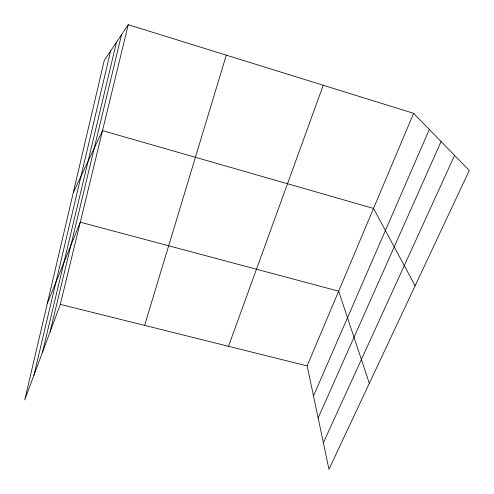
<?xml version="1.0" encoding="UTF-8"?>
<svg xmlns="http://www.w3.org/2000/svg" width="494" height="494" viewBox="0 0 494 494"><rect width="100%" height="100%" fill="white"/><g stroke="black" fill="none" stroke-linecap="round" stroke-linejoin="round"><path stroke-width="0.74" d="M33.944 375.199L110.668 50.863M42.515 352.185L116.504 42.169M50.073 331.894L121.549 34.66M128.242 24.7L104.253 60.41L24.737 399.912L60.317 304.384L128.242 24.7L413.614 113.317L469.263 170.516L328.967 469.3L307.151 365.9L413.614 113.317M144.612 325.392L226.289 55.149M228.487 346.294L323.237 85.252M47.381 303.242L80.281 222.183L338.643 291.176L369.333 383.338M313.486 395.929L429.329 129.465M318.13 417.943L441.08 141.543M323.372 442.785L454.573 155.412M73.303 192.567L102.517 130.62L373.526 208.425L415.133 285.791M60.317 304.384L307.151 365.9"/></g></svg>
